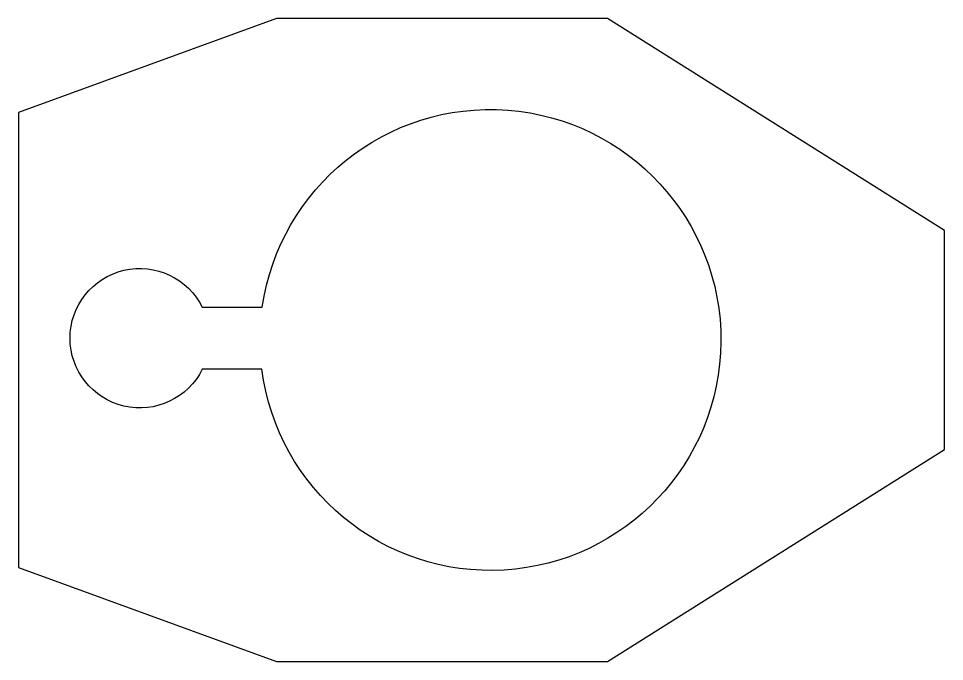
# Model space of a CAD drawing. Header units: millimetres. Extents: x -810.3 to -758.8, y -54.2 to -18.5.
import ezdxf

# ---------------------------------------------------------------- set-up
doc = ezdxf.new("R2010")
doc.units = ezdxf.units.MM
doc.layers.get('0').update_dxf_attribs({"linetype": 'CONTINUOUS'})

msp = doc.modelspace()

# ---------------------------------------------------------------- linework, layer by layer
msp.add_lwpolyline([(-758.805, -42.442), (-758.805, -30.258), (-777.532, -18.483), (-795.93, -18.483), (-810.273, -23.703), (-810.273, -48.996), (-795.927, -54.217), (-777.532, -54.217)], close=True)
msp.add_lwpolyline([(-796.749, -37.969), (-800.058, -37.969, -4.280062), (-800.058, -34.534), (-796.723, -34.534, -14.849792)], format="xyb", close=True)

doc.saveas('drawing.dxf')
